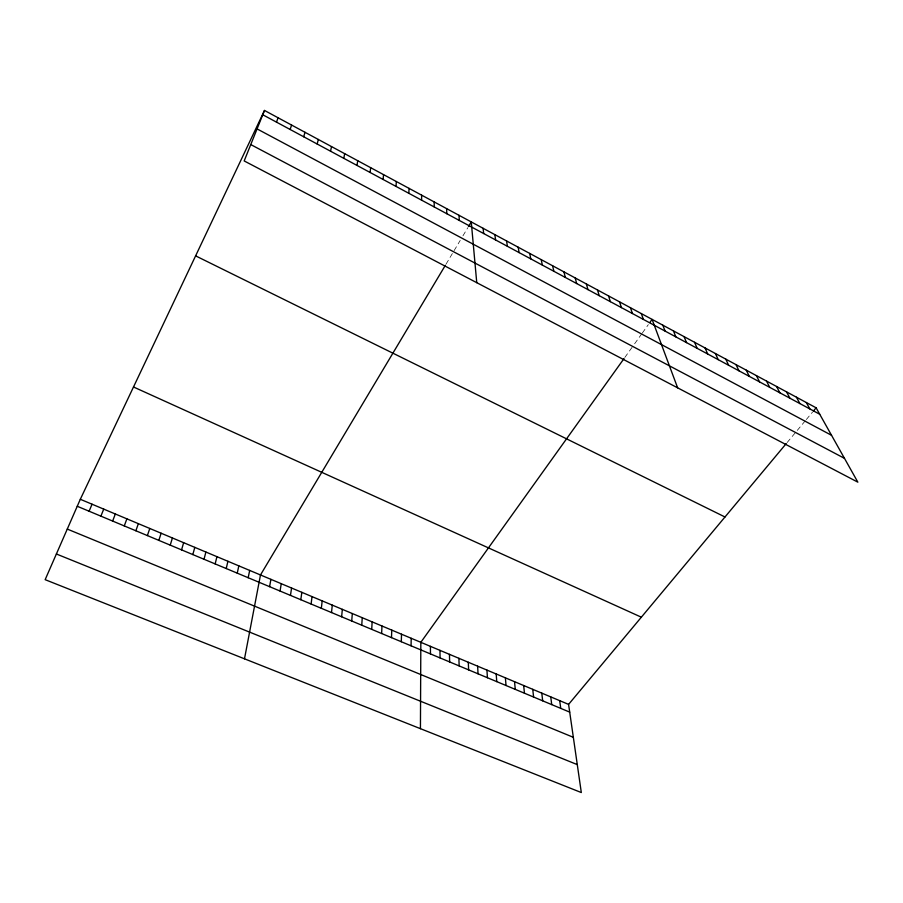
<?xml version="1.0" encoding="UTF-8"?>
<svg xmlns="http://www.w3.org/2000/svg" width="903" height="903" viewBox="0 0 903 903"><rect width="100%" height="100%" fill="white"/><g stroke="black" fill="none" stroke-linecap="round" stroke-linejoin="round"><path stroke-width="0.68" stroke-dasharray="4.51 3.39" d="M446.014 264.195L460.214 240.401M462.957 235.807L467.788 227.714M624.831 357.453L633.804 344.923M634.628 343.772L641.559 334.087M642.315 333.049L648.32 324.651M787.134 442.538L805.453 420.572M806.334 419.523L812.553 412.073"/><path stroke-width="1.35" d="M420.437 728.676L420.832 642.315L624.018 358.581M421.599 200.161L421.633 195.161M411.079 645.814L411.192 638.274M401.316 641.728L401.508 634.199M408.856 193.31L409.025 188.366M391.496 637.631L391.767 630.113M381.63 633.5L381.98 626.005M371.709 629.357L372.149 621.874M396.022 186.413L396.327 181.514M361.742 625.192L362.261 617.72M351.719 621.004L352.317 613.543M383.109 179.46L383.538 174.629M341.639 616.783L342.327 609.344M331.514 612.55L332.281 605.123M321.333 608.295L322.19 600.879M370.106 172.473L370.67 167.687M311.095 604.017L312.043 596.623M300.801 599.716L301.839 592.334M357.001 165.43L357.712 160.7M290.461 595.393L291.579 588.022M280.054 591.047L281.262 583.699M269.602 586.668L270.9 579.342M343.817 158.341L344.664 153.668M244.499 658.818L260.482 574.963L445.337 265.324M248.19 577.728L249.679 570.425M330.543 151.196L331.536 146.591M237.241 573.145L238.832 565.865M226.235 568.54L227.917 561.282M215.151 563.912L216.934 556.677M317.179 144.006L318.308 139.457M204.022 559.25L205.895 552.038M192.824 554.577L194.8 547.376M303.713 136.771L304.988 132.29M181.559 549.871L183.636 542.692M170.227 545.13L172.417 537.974M158.838 540.366L161.129 533.233M290.156 129.479L291.579 125.054M147.381 535.581L149.785 528.469M135.868 530.761L138.362 523.672M276.499 122.142L278.079 117.774M124.275 525.918L126.883 518.853M112.627 521.054L115.347 513.999M100.899 516.144L103.732 509.123M264.489 110.448L244.182 160.937L857.85 482.168L816.109 407.806L264.489 110.448L80.311 499.28L45.15 579.67L581.318 792.552L568.585 704.385L786.265 443.565M89.115 511.222L92.05 504.213M468.488 226.551L471.253 221.912L476.75 282.684M649.821 322.552L652.09 319.391L677.634 387.839M813.445 411.012L816.109 407.806M56.381 553.99L577.288 764.615M67.273 529.079L573.337 737.311M77.252 506.267L569.703 712.128M80.311 499.28L568.585 704.385M133.497 386.981L641.356 617.2M195.612 255.865L724.985 516.99M250.763 144.57L844.474 458.352M257.062 128.903L831.539 435.302M262.75 114.749L819.721 414.24M806.311 402.524L809.844 408.924M796.446 397.207L799.9 403.585M786.524 391.868L789.899 398.2M776.557 386.484L779.842 392.794M766.512 381.077L769.717 387.353M756.421 375.637L759.536 381.879M746.262 370.162L749.298 376.37M736.047 364.654L738.993 370.828M725.775 359.112L728.631 365.264M715.436 353.536L718.201 359.654M705.04 347.937L707.704 354.01M694.576 342.293L697.15 348.332M684.045 336.616L686.54 342.621M673.457 330.916L675.85 336.875M662.802 325.17L665.105 331.096M641.299 313.578L643.41 319.436M630.452 307.731L632.45 313.544M619.537 301.839L621.433 307.618M608.554 295.924L610.349 301.658M597.504 289.965L599.197 295.665M586.374 283.971L587.966 289.626M575.188 277.932L576.678 283.553M563.935 271.871L565.312 277.435M552.602 265.764L553.866 271.284M541.202 259.612L542.353 265.098M529.722 253.427L530.772 258.868M518.175 247.208L519.112 252.603M506.56 240.943L507.384 246.293M559.691 700.649L560.74 708.381M494.867 234.633L495.578 239.938M550.751 696.89L551.733 704.611M541.766 693.12L542.692 700.83M483.094 228.29L483.692 233.55M532.747 689.328L533.594 697.026M523.672 685.512L524.451 693.211M514.552 681.686L515.263 689.373M505.398 677.837L506.03 685.512M496.187 673.977L496.752 681.63M458.972 215.286L459.322 220.445M486.931 670.082L487.428 677.735M477.631 666.177L478.048 673.807M468.285 662.249L468.634 669.868M446.613 208.627L446.827 213.729M458.893 658.31L459.164 665.917M449.446 654.336L449.649 661.933M434.162 201.922L434.264 206.968M439.953 650.352L440.077 657.937M430.415 646.345L430.46 653.919"/></g></svg>
